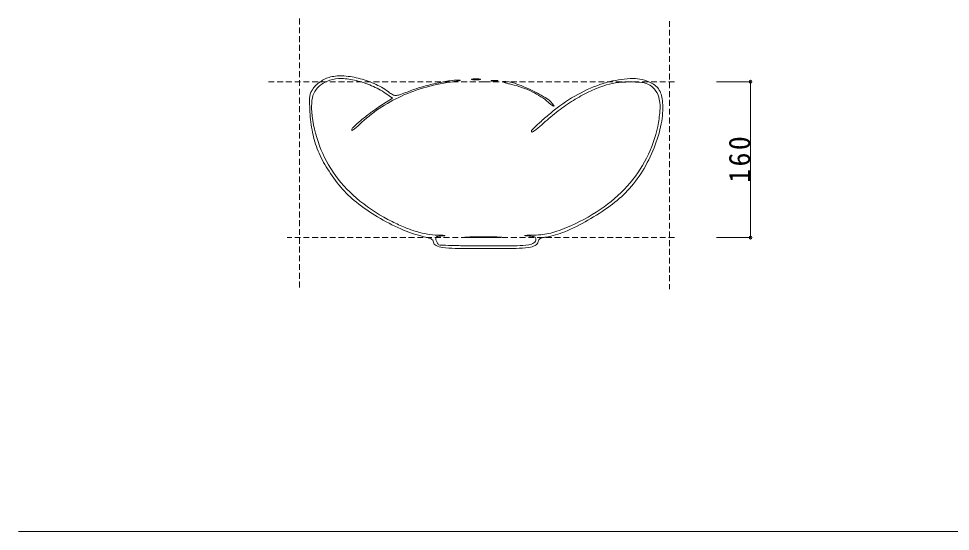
# Model space of a CAD drawing. Units: millimetres, scale not verified. Extents: x -1002 to 1009, y -687 to 676.
# Drawn here: x -1002 to -45, y -687 to -161 of the extents above; entities that cross this region are included whole.
import ezdxf

# ---------------------------------------------------------------- set-up
doc = ezdxf.new("R2010")
doc.units = ezdxf.units.MM
doc.header["$LTSCALE"] = 5
doc.header["$PDMODE"] = 32
doc.header["$PDSIZE"] = 3
doc.linetypes.add('DASHED1', pattern=[1.8, 1.2, -0.6])
doc.layers.add('F-0', color=7, linetype='Continuous', lineweight=15)
doc.styles.add('ＭＳ ゴシック', font='')
doc.styles.get('ＭＳ ゴシック').set_extended_font_data('MS Gothic')

msp = doc.modelspace()

# ---------------------------------------------------------------- linework, layer by layer
at = {"layer": 'F-0', "color": 4, "linetype": 'DASHED1', "lineweight": 9}
for p, q in [((-713.494, -160.743), (-713.494, -438.293)), ((-333.494, -163.212), (-333.494, -438.293)), ((-523.494, -225.489), (-747.067, -225.489)), ((-523.494, -225.489), (-326.832, -225.489)), ((-523.494, -385.489), (-726.176, -385.489)), ((-523.494, -385.489), (-326.832, -385.489))]:
    msp.add_line(p, q, dxfattribs=at)
at = {"layer": 'F-0', "color": 4, "lineweight": 9}
for p, q in [((-250.325, -225.489), (-285.106, -225.489)), ((-250.325, -225.489), (-250.325, -385.489)), ((-250.325, -385.489), (-285.106, -385.489))]:
    msp.add_line(p, q, dxfattribs=at)
at = {"layer": 'F-0'}
msp.add_line((-1002.086, -687.064), (1002.034, -687.064), dxfattribs=at)
msp.add_lwpolyline([(-624.997, -237.563), (-617.999, -242.305), (-630.997, -250.757)], dxfattribs=at)
for centre, radius, start, end in [((-671.367, -264.007), 44.581, 85.51792, 103.41253), ((-675.093, -311.536), 92.255, 75.13113, 85.51792), ((-681.03, -245.617), 22.735, 134.69204, 148.28246), ((-679.691, -245.666), 20.802, 125.24373, 150.31058), ((-672.238, -254.504), 35.238, 124.90499, 134.69203), ((-671.54, -255.504), 36.456, 115.26512, 124.90506), ((-670.723, -258.359), 36.343, 108.73591, 125.24378), ((-675.289, -247.561), 27.674, 103.41255, 115.26518), ((-671.773, -255.262), 33.073, 87.60597, 108.73594), ((-673.72, -301.819), 79.671, 76.64995, 87.60595), ((-677.001, -315.648), 93.884, 66.43767, 76.64995), ((-677.122, -319.181), 100.165, 65.08854, 75.1311), ((-675.359, -311.882), 89.775, 55.87679, 66.43763), ((-666.724, -296.792), 75.479, 52.67271, 65.08847), ((-512.556, -507.192), 286.504, 101.9982, 104.82984), ((-527.786, -435.384), 211.764, 97.31415, 105.12031), ((-509.987, -519.283), 298.865, 99.39634, 101.99814), ((-552.108, -264.752), 40.873, 88.11014, 99.3963), ((-606.843, 180.55), 409.223, 277.31417, 277.98705), ((-551.802, -255.483), 31.598, 84.02142, 88.11007), ((-551.021, -217.296), 7.48, 277.98703, 289.88583), ((-548.525, -224.197), 0.141, 289.8859, 84.02145), ((-536.842, -222.962), 0.119, 98.61376, 233.05725), ((-536.19, -222.095), 1.205, 233.0577, 261.38603), ((-534.863, -236.026), 13.331, 91.45212, 98.61405), ((-533.366, -203.452), 20.06, 261.38587, 266.78145), ((-532.245, -339.307), 116.646, 90.00001, 91.45209), ((-532.245, -183.527), 40.017, 266.78153, 269.99996), ((-532.245, -339.307), 116.646, 88.54791, 89.99999), ((-532.245, -183.527), 40.017, 270.00004, 273.21847), ((-531.125, -203.452), 20.06, 273.21855, 278.61413), ((-529.627, -236.026), 13.331, 81.38595, 88.54788), ((-528.301, -222.095), 1.205, 278.61397, 306.9423), ((-527.648, -222.962), 0.119, 306.94275, 81.38624), ((-516.705, -224.421), 0.122, 104.67032, 240.21314), ((-515.696, -222.658), 2.153, 240.21295, 259.11539), ((-515.429, -229.297), 5.162, 92.32889, 104.67015), ((-513.589, -211.702), 13.309, 259.11542, 265.58904), ((-513.191, -284.309), 60.22, 90.28906, 92.32896), ((-513.044, -204.628), 20.404, 265.58899, 270.28911), ((-513.217, -279.243), 55.154, 88.04722, 90.28902), ((-513.038, -205.834), 19.199, 270.28908, 275.06136), ((-512.007, -217.467), 7.521, 275.06141, 284.67023), ((-511.627, -232.606), 8.49, 79.11545, 88.04723), ((-510.184, -224.434), 0.319, 284.6702, 348.47947), ((-510.06, -224.459), 0.193, 348.47964, 79.11554), ((-504.706, -225.47), 0.15, 92.2345, 243.66805), ((-499.324, -214.596), 12.284, 243.66804, 251.55455), ((-503.402, -258.879), 33.584, 71.09654, 92.23446), ((-484.971, -171.564), 57.647, 251.55458, 254.84566), ((-450.253, -43.377), 190.451, 254.84575, 256.197), ((-523.949, -343.344), 118.436, 70.62919, 76.19701), ((-544.43, -378.687), 160.222, 64.46267, 71.09659), ((-361.861, -355.039), 133.799, 104.31345, 116.29065), ((-358.409, -355.091), 132.552, 108.74049, 115.9924), ((-380.477, -290.044), 63.864, 97.75481, 108.74053), ((-369.717, -324.25), 102.024, 90.70047, 104.3135), ((-373.609, -340.478), 114.763, 90.67122, 97.75485), ((-373.676, -334.779), 109.064, 83.74761, 90.67119), ((-370.483, -261.566), 39.335, 62.97109, 90.70044), ((-364.026, -246.703), 20.461, 59.83712, 83.74752), ((-363.079, -245.073), 18.576, 32.75362, 59.83706), ((-364.805, -250.436), 26.84, 49.75104, 62.97099), ((-688.814, -242.387), 14.289, 159.11428, 173.79763), ((-682.129, -244.938), 21.444, 148.28252, 159.11436), ((-676.778, -247.327), 24.155, 150.31057, 173.20105), ((-607.414, -219.013), 22.333, 232.67261, 244.23425), ((-614.769, -234.249), 5.415, 244.23421, 277.35808), ((-616.653, -219.653), 20.132, 277.35808, 290.05443), ((-1027.538, 905.915), 1218.351, 290.05441, 290.72454), ((-538.812, -394.579), 169.495, 105.12028, 114.34473), ((-558.426, -333.946), 107.289, 104.82989, 110.72456), ((-517.292, -324.41), 98.366, 64.22954, 70.62919), ((-546.755, -383.555), 165.617, 58.14914, 64.46268), ((-512.143, -313.745), 86.522, 57.41133, 64.22958), ((-348.325, -382.438), 164.36, 116.29061, 126.55572), ((-339.523, -393.824), 175.644, 115.99243, 121.86465), ((-357.985, -242.38), 16.286, 30.53126, 49.75098), ((-368.204, -248.37), 24.67, 10.85744, 32.75365), ((-360.722, -243.994), 19.463, 13.26336, 30.53119), ((-665.33, -244.939), 37.911, 173.7976, 181.52182), ((-150.779, -231.27), 552.644, 181.52176, 182.61289), ((-643.976, -251.238), 57.189, 173.20102, 185.2237), ((-543.969, -383.179), 156.983, 114.34469, 123.94963), ((-498.906, -293.038), 61.946, 48.65255, 57.41132), ((-470.528, -260.857), 21.169, 29.4058, 58.14909), ((-392.397, -172.003), 99.279, 228.65254, 230.70986), ((-438.955, -228.906), 25.757, 230.70982, 236.32071), ((-329.323, -410.234), 194.965, 121.86465, 127.44255), ((-386.982, -251.972), 43.79, 355.19546, 10.85747), ((-419.095, -253.065), 78.708, 348.48058, 4.54562), ((-389.082, -250.679), 48.6, 4.54556, 13.26338), ((-568.808, -250.346), 134.18, 182.61288, 191.65862), ((-565.523, -244.065), 135.97, 185.2236, 200.26434), ((-547.685, -377.66), 150.33, 123.94958, 133.87159), ((-530.694, -406.471), 185.196, 126.59694, 130.34283), ((-523.004, -416.826), 198.095, 123.03552, 126.59697), ((-310.911, -434.279), 225.25, 127.44247, 132.44795), ((-289.912, -461.219), 262.434, 126.55568, 129.50098), ((-451.654, -247.963), 2.856, 236.32072, 256.96635), ((-452.255, -250.558), 0.193, 256.96639, 29.40582), ((-477.502, -244.363), 134.629, 348.41502, 355.19549), ((-483.069, -462.544), 258.764, 130.34279, 132.68267), ((-176.369, -580.746), 427.22, 132.79753, 134.33258), ((-313.203, -432.966), 225.819, 129.50097, 132.79754), ((-594.575, -255.663), 107.87, 191.65863, 202.31278), ((-655.864, -275.174), 3.882, 132.68271, 179.99998), ((-659.461, -275.174), 0.284, 179.99993, 301.5289), ((-672.298, -254.251), 24.831, 301.52902, 306.77548), ((-681.325, -242.173), 39.909, 306.7755, 311.47493), ((-719.997, -198.423), 98.301, 311.47489, 313.8716), ((-474.009, -276.089), 1.302, 134.33254, 224.55828), ((-474.489, -276.561), 0.629, 224.55836, 304.4978), ((-532.168, -192.631), 102.469, 304.49773, 306.66803), ((-516.767, -213.317), 76.678, 306.66803, 310.26384), ((-563.697, -157.908), 149.291, 310.26385, 312.4479), ((-470.472, -245.805), 127.453, 332.88315, 348.41513), ((-483.15, -240.01), 144.079, 338.26374, 348.4806), ((-586.905, -252.516), 116.16, 202.31271, 212.53551), ((-575.569, -247.774), 125.261, 200.2643, 216.25933), ((-493.526, -235.874), 155.249, 328.37176, 338.2638), ((-476.613, -242.66), 134.353, 317.95338, 332.88322), ((-532.553, -217.842), 180.63, 212.53543, 219.87915), ((-566.575, -241.177), 136.415, 216.25935, 231.51367), ((-466.215, -252.694), 123.174, 316.60537, 328.37182), ((-588.761, -264.805), 107.386, 219.87905, 231.80779), ((-487.915, -232.468), 149.571, 303.86951, 317.95339), ((-470.54, -248.604), 129.127, 306.17898, 316.60534), ((-524.614, -183.267), 211.131, 231.80774, 239.00058), ((-533.761, -199.904), 189.143, 231.51371, 243.45388), ((-535.94, -159.178), 239.916, 299.62129, 306.17895), ((-514.512, -192.841), 197.297, 292.42603, 303.86948), ((-521.845, -178.659), 216.508, 239.00052, 246.13246), ((-525.006, -182.38), 208.733, 243.45385, 247.43642), ((-531.055, -167.771), 230.031, 293.02476, 299.62135), ((-556.663, -257.35), 130.458, 246.13243, 256.55536), ((-558.449, -262.867), 121.574, 247.43642, 253.40621), ((-565.765, -287.418), 95.956, 253.40626, 260.16635), ((-570.106, -312.46), 70.541, 260.16634, 268.68024), ((-476.852, -260.082), 123.038, 270.74819, 275.2144), ((-471.631, -317.287), 65.594, 275.21433, 282.36596), ((-472.393, -305.802), 80.052, 278.52843, 293.02484), ((-473.268, -309.822), 73.237, 282.36594, 289.06145), ((-509.449, -205.108), 184.026, 289.06143, 292.42605), ((-620.765, -525.493), 145.241, 74.25078, 76.55536), ((-585.432, -400.208), 15.069, 62.07337, 74.25078), ((-580.687, -391.255), 4.936, 37.5771, 62.07336), ((-579.873, -390.63), 3.91, 8.40598, 37.57713), ((-571.177, -389.344), 4.881, 188.40601, 243.90018), ((-572.494, -385.812), 1.184, 121.84321, 180.20855), ((-567.173, -385.793), 6.505, 180.20848, 196.79022), ((-558.342, -383.128), 15.729, 196.79009, 202.08213), ((-571.041, -388.152), 3.938, 96.73774, 121.84331), ((-554.944, -381.75), 19.396, 202.08212, 206.60469), ((-556.817, -382.688), 17.301, 206.60471, 211.23289), ((-586.86, -1039.684), 656.877, 88.19823, 88.6802), ((-567.462, -389.143), 4.852, 211.23305, 223.15562), ((-558.576, -493.659), 110.179, 94.48628, 96.73771), ((-572.052, -321.899), 62.108, 274.48622, 277.03119), ((-566.578, -394.916), 11.79, 79.56809, 88.19826), ((-564.463, -383.43), 0.111, 277.03101, 79.568), ((-543.622, -385.076), 0.0825, 91.6243, 261.75763), ((-541.124, -367.834), 17.505, 261.75747, 268.37581), ((-535.495, -671.677), 286.799, 90.27015, 91.62414), ((-529.427, 44.713), 430.217, 268.37586, 269.39915), ((-524.747, -2951.115), 2566.262, 89.99995, 90.27016), ((-524.744, 491.342), 876.871, 269.39925, 269.99994), ((-524.743, -2951.115), 2566.262, 89.72984, 90.00005), ((-524.746, 491.342), 876.871, 270.00006, 270.60075), ((-520.064, 44.713), 430.217, 270.60085, 271.62414), ((-513.995, -671.677), 286.799, 88.37586, 89.72985), ((-508.366, -367.834), 17.505, 271.62419, 278.24253), ((-505.869, -385.076), 0.0825, 278.24237, 88.3757), ((-482.533, -383.424), 0.0856, 101.76809, 265.21059), ((-481.187, -389.886), 6.686, 90.9884, 101.7681), ((-457.444, -83.981), 300.578, 265.21059, 265.96002), ((-456.376, -1828.006), 1445.02, 90.7482, 90.98838), ((-484.386, -465.449), 81.84, 83.03676, 85.96006), ((-479.763, -380.675), 12.417, 277.52362, 304.28699), ((-475.467, -392.423), 8.272, 67.30025, 83.03686), ((-475.378, -387.106), 4.633, 304.287, 359.99994), ((-473.231, -387.077), 2.477, 33.38384, 67.30021), ((-474.322, -388.183), 6.093, 297.6877, 345.91076), ((-473.275, -387.106), 2.53, 359.99997, 33.38391), ((-461.968, -391.284), 6.644, 148.02091, 165.91073), ((-464.393, -389.77), 3.786, 120.76462, 148.02093), ((-462.568, -392.835), 7.353, 102.92745, 120.76465), ((-453.263, -433.374), 48.946, 98.52844, 102.92752), ((-564.177, -375.057), 20.791, 243.90018, 262.86067), ((-569.422, -390.981), 2.165, 223.15562, 267.77578), ((-509.821, 1143.562), 1537.865, 267.77576, 268.22312), ((-552.309, -280.302), 116.286, 262.86068, 269.33911), ((-535.875, 303.684), 697.583, 268.22307, 269.45607), ((-522.496, 2303.988), 2700.749, 269.33906, 270.00003), ((-522.65, 1696.955), 2090.916, 269.45612, 269.99997), ((-522.654, 3273.643), 3667.605, 270.00004, 270.51066), ((-522.494, 2329.486), 2726.247, 269.99998, 270.66163), ((-492.276, -287.21), 109.376, 270.6616, 277.47275), ((-490.83, -296.886), 96.934, 270.51074, 277.52361), ((-480.601, -376.217), 19.607, 277.47274, 297.68773)]:
    msp.add_arc(centre, radius, start, end, dxfattribs=at)
at = {"layer": 'F-0', "color": 6}
for p in [(-250.325, -225.489), (-250.325, -385.489)]:
    msp.add_point(p, dxfattribs=at)

# ---------------------------------------------------------------- texts
at = {"layer": 'F-0', "color": 3, "insert": (-250.325, -329.239), "char_height": 21.99, "attachment_point": 7, "rotation": 90, "style": 'ＭＳ ゴシック'}
msp.add_mtext('\\T1.18;\\W0.95;160', dxfattribs=at)

doc.saveas('drawing.dxf')
